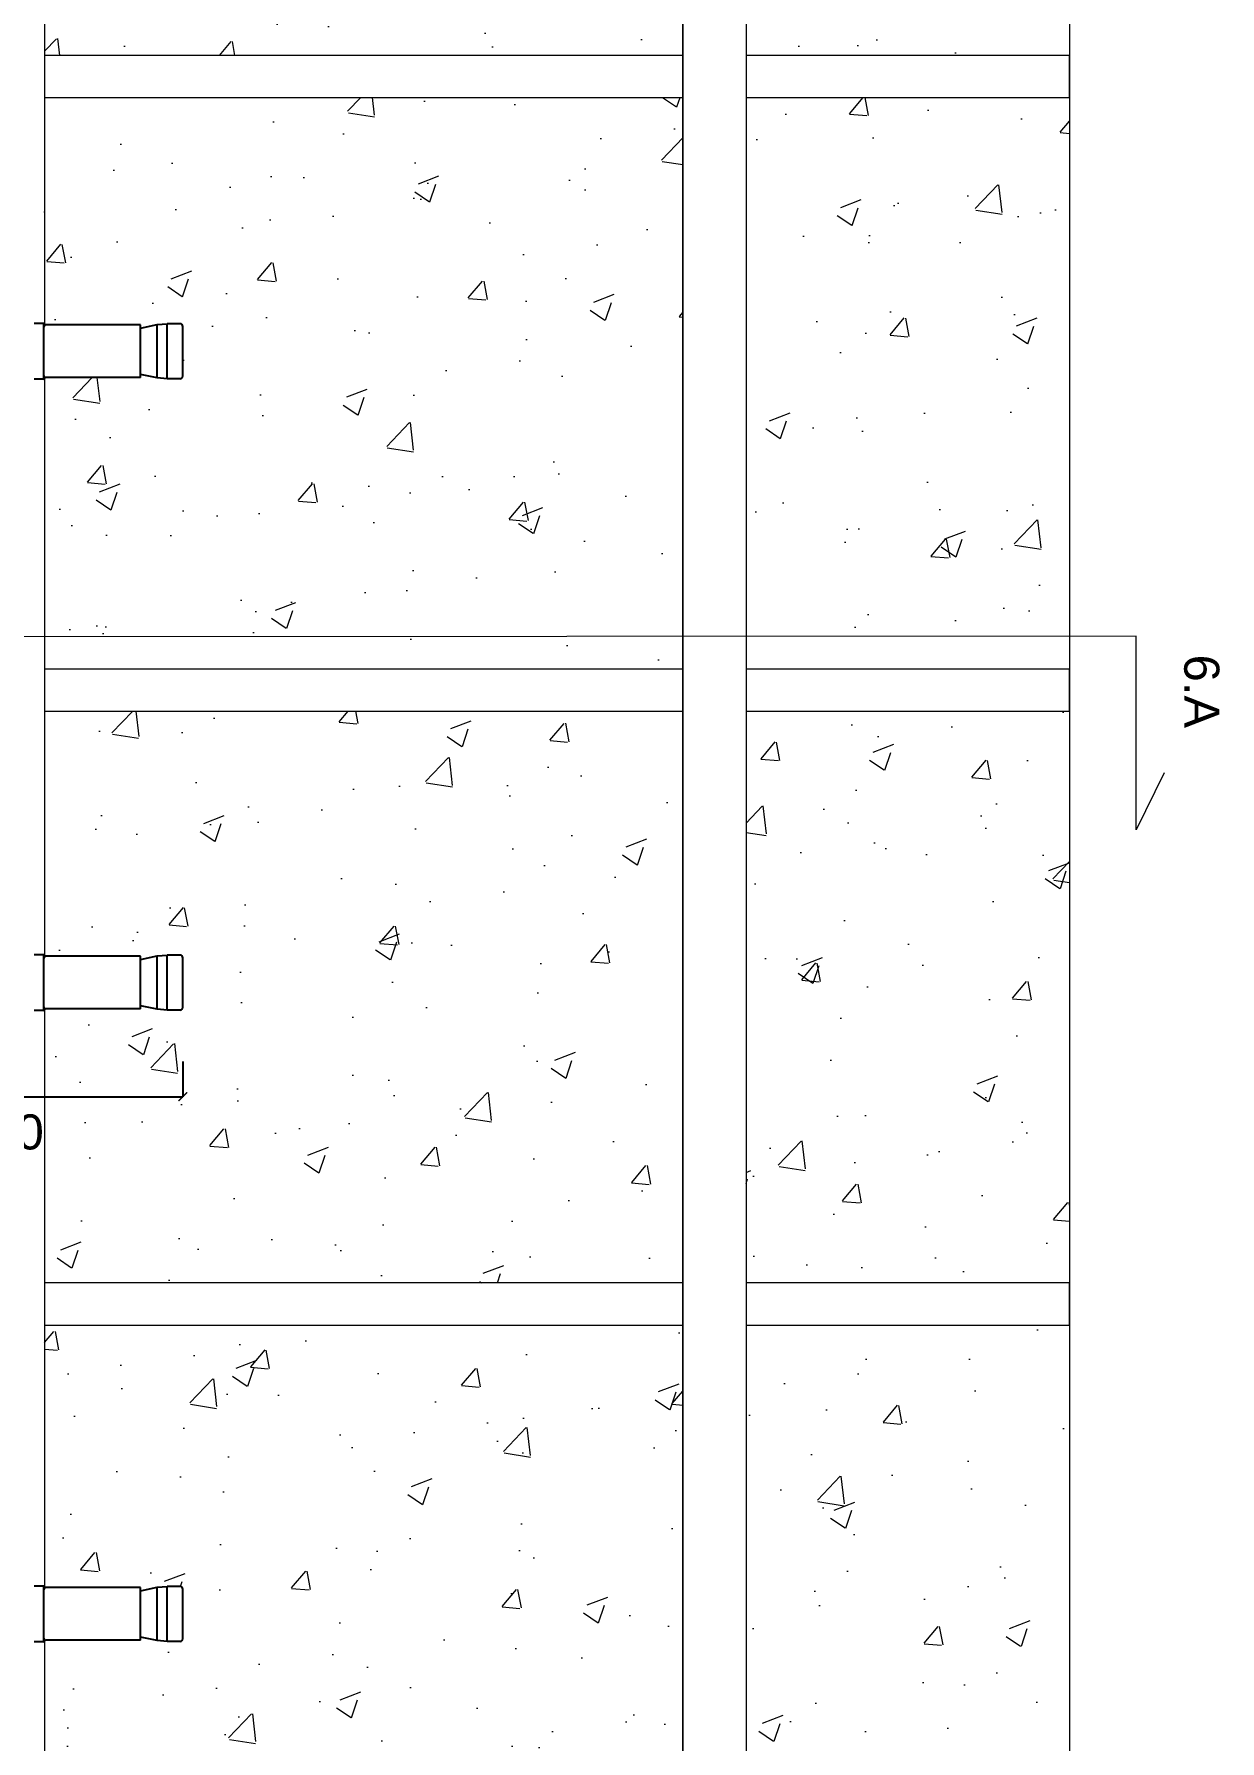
# Model space of a CAD drawing. Header units: millimetres. Extents: x 1415 to 3549, y 2194 to 4677.
# Drawn here: x 1789.9963 to 1790.3344, y 2313.5536 to 2314.0403 of the extents above; entities that cross this region are included whole.
import ezdxf

# ---------------------------------------------------------------- set-up
doc = ezdxf.new("R2010")
doc.units = ezdxf.units.MM
doc.linetypes.add('ACAD_ISO02W100', pattern=[15, 12, -3])
doc.linetypes.add('phl_thick', pattern=[0])
doc.layers.get('0').update_dxf_attribs({"plot": 0})
for name, color, linetype, lineweight in [('armature longitudinali', 5, 'Continuous', 9), ('Layer4', 7, 'Continuous', 15), ('quote', 252, 'Continuous', 5), ('sezione', 18, 'ACAD_ISO02W100', 20), ('staffe', 10, 'Continuous', 9)]:
    doc.layers.add(name, color=color, linetype=linetype, lineweight=lineweight)
doc.layers.add('projection', color=7, linetype='Continuous')
doc.styles.get("Standard").update_dxf_attribs({"font": 'arial.ttf'})
doc.dimstyles.new('quote acciaio', dxfattribs={"dimtxt": 0.01, "dimasz": 0.0025, "dimexe": 0, "dimexo": 0, "dimgap": 0.005, "dimtad": 2, "dimdec": 0, "dimlfac": 1000, "dimzin": 0, "dimdsep": 46, "dimtxsty": 'Standard', "dimblk": 'ARCHTICK', "dimcen": 0, "dimclre": 252, "dimadec": 0, "dimazin": 0, "dimtfac": 1, "dimtdec": 0, "dimtofl": 0, "dimtmove": 0, "dimatfit": 3, "dimfxl": 0.01, "dimfxlon": 1, "dimtolj": 1, "dimtzin": 0, "dimarcsym": 0})

# ---------------------------------------------------------------- blocks, each defined once
blk = doc.blocks.new('_ArchTick')
at = {"color": 0, "linetype": 'ByBlock', "const_width": 0.15}
blk.add_lwpolyline([(-0.5, -0.5), (0.5, 0.5)], dxfattribs=at)
blk = doc.blocks.new('*D853')
at = {"layer": 'Defpoints', "color": 0, "transparency": 16777216}
for p in [(1789.936135084474, 2313.761845381444), (1790.038735082474, 2313.761995381444), (1790.038735082474, 2313.737296278924)]:
    blk.add_point(p, dxfattribs=at)
at = {"layer": 'quote', "color": 252, "lineweight": -2, "transparency": 16777216}
for p, q in [((1789.936135084474, 2313.747296278924), (1789.936135084474, 2313.737296278924)), ((1790.038735082474, 2313.747296278924), (1790.038735082474, 2313.737296278924))]:
    blk.add_line(p, q, dxfattribs=at)
at = {"layer": 'quote', "color": 0, "linetype": 'Continuous', "lineweight": -2, "transparency": 16777216}
blk.add_line((1789.936135084474, 2313.737296278924), (1790.038735082474, 2313.737296278924), dxfattribs=at)
at = {"layer": 'quote', "color": 0, "lineweight": -2, "transparency": 16777216, "xscale": 0.0025, "yscale": 0.0025, "zscale": 0.0025, "rotation": 180}
blk.add_blockref('_ArchTick', (1789.936135084474, 2313.737296278924), dxfattribs=at)
at = {"layer": 'quote', "color": 0, "lineweight": -2, "transparency": 16777216, "xscale": 0.0025, "yscale": 0.0025, "zscale": 0.0025}
blk.add_blockref('_ArchTick', (1790.038735082474, 2313.737296278924), dxfattribs=at)
at = {"layer": 'quote', "color": 0, "transparency": 16777216, "insert": (1789.987435083474, 2313.727190549047), "char_height": 0.01, "attachment_point": 5}
blk.add_mtext('\\A1;100', dxfattribs=at)

msp = doc.modelspace()

# ---------------------------------------------------------------- hatches: boundary and pattern name
at = {"layer": 'Layer4', "true_color": 0x939598}
h = msp.add_hatch(dxfattribs=at)
h.set_pattern_fill('AR-CONC', color=252, scale=0.00033)
h.set_pattern_definition([(49.99999999999999, (0, 0), (0.06012094076868132, -0.005259898227838018), [0.0062865, -0.0691515]), (355, (0, 0), (-0.01163032907023988, 0.06304875892888159), [0.0050292, -0.0553213927761]), (100.4514447, (0.005010062310000001, -0.000438323655), (0.04849061153981658, 0.05778885813102438), [0.005342702903999999, -0.05876978071799999]), (46.18420000000002, (0, 0.016764), (0.08945608349440287, -0.01387396821779996), [0.009429749999999997, -0.10372725]), (96.63555760999996, (0.007454667, 0.015607845), (0.07834336423699599, 0.0816506211172481), [0.0080140576362, -0.0881547506928]), (351.1841511700001, (0, 0.016764), (0.07834336424144242, 0.08165062111322577), [0.0075437891331, -0.0829817115336]), (21, (0.008381999999999999, 0.012573), (0.05003274911881372, -0.03374751540173891), [0.0062865, -0.0691515]), (326.0000000000001, (0.008381999999999999, 0.012573), (0.02039466935472354, 0.06078202882036536), [0.0050292, -0.05532119999999999]), (71.45144499999999, (0.012551395758, 0.009760707032999999), (0.07042741836197633, 0.02703451373234873), [0.005342702904, -0.05876967940799999]), (37.50000000000001, (0, 0), (0.0010192390726953, 0.02790316282814053), [0, -0.05465064, 0, -0.05615940000000001, 0, -0.05553075]), (7.499999999999999, (0, 0), (0.0220504886284009, 0.03305958968997944), [0, -0.03201924, 0, -0.05339334, 0, -0.02116455]), (327.5, (-0.01869186, 0), (0.04474489640506756, -0.001890485517582236), [0, -0.020955, 0, -0.0653796, 0, -0.08675369999999999]), (317.5, (-0.02707386, 0), (0.04888262985738596, 0.0083907420409999), [0, -0.0272415, 0, -0.04341876, 0, -0.0616077])])
h.paths.add_polyline_path([(1790.291514780224, 2313.847207371868), (1790.199316601804, 2313.847207371868), (1790.199316601804, 2313.684207371869), (1790.291514780224, 2313.684207371869)])
h.paths.add_polyline_path([(1790.291514780224, 2314.022207371868), (1790.199316601804, 2314.022207371868), (1790.199316601804, 2313.86855931591), (1790.291514780224, 2313.868601091942)])
h.paths.add_polyline_path([(1790.181316601804, 2314.077602998645), (1789.999316601804, 2314.077602998645), (1789.999316601804, 2314.034207371868), (1790.181316601804, 2314.034207371868)])
h.paths.add_polyline_path([(1789.981316601804, 2314.022207371868), (1789.975316601804, 2314.022207371868, -0.4142135623730951), (1789.969316601803, 2314.028207371868, -0.4142135623730951), (1789.975316601804, 2314.034207371868), (1789.981316601804, 2314.034207371868), (1789.981316601804, 2314.077602998645), (1789.936135084474, 2314.077602998645), (1789.936135084474, 2313.957845381443), (1789.974735082474, 2313.957845381443), (1789.974735082474, 2313.957345381444), (1789.981316601804, 2313.957345381444)])
h.paths.add_polyline_path([(1790.181316601804, 2314.022207371868), (1789.999316601804, 2314.022207371868), (1789.999316601804, 2313.957345381444), (1790.026635084474, 2313.957345381444), (1790.026635084474, 2313.956464363444), (1790.031436048474, 2313.957442283443), (1790.034235082474, 2313.957695381444), (1790.037935084474, 2313.957695381444, -0.4135587880997272), (1790.038735082474, 2313.956897170287), (1790.038735082474, 2313.942797170287, -0.4148686399443268), (1790.037935084474, 2313.941995381444), (1790.034235082474, 2313.941995381444), (1790.031436048474, 2313.942248479444), (1790.026635084474, 2313.943226399444), (1790.026635084474, 2313.942345381443), (1789.999316601804, 2313.942345381443), (1789.999316601804, 2313.868468693661), (1790.181316601804, 2313.868551159908)])
h.paths.add_polyline_path([(1790.291514780224, 2314.077602998645), (1790.199316601804, 2314.077602998645), (1790.199316601804, 2314.034207371868), (1790.291514780224, 2314.034207371868)])
h.paths.add_polyline_path([(1789.981316601804, 2313.942345381443), (1789.974735082474, 2313.942345381443), (1789.973985082474, 2313.941845381444), (1789.936135084474, 2313.941845381444), (1789.936135084474, 2313.868440065405), (1789.981316601804, 2313.868460537659)])
h.paths.add_polyline_path([(1789.981316601804, 2313.847207371868), (1789.975316601803, 2313.847207371868, -0.4142135623730951), (1789.969316601803, 2313.853207371868, -0.4142135623730951), (1789.975316601803, 2313.859207371868), (1789.981316601804, 2313.859207371868), (1789.981316601804, 2313.868460537659), (1789.936135084474, 2313.868440065405), (1789.936135084474, 2313.777845381444), (1789.974735082474, 2313.777845381444), (1789.974735082474, 2313.777345381444), (1789.981316601804, 2313.777345381444)])
h.paths.add_polyline_path([(1790.181316601804, 2313.847207371868), (1789.999316601804, 2313.847207371868), (1789.999316601804, 2313.777345381444), (1790.026635084474, 2313.777345381444), (1790.026635084474, 2313.776464363444), (1790.031436048474, 2313.777442283444), (1790.034235082474, 2313.777695381444), (1790.037935084474, 2313.777695381444, -0.4135587880997284), (1790.038735082474, 2313.776897170288), (1790.038735082474, 2313.762797170287, -0.4148686399443177), (1790.037935084474, 2313.761995381444), (1790.034235082474, 2313.761995381444), (1790.031436048474, 2313.762248479444), (1790.026635084474, 2313.763226399444), (1790.026635084474, 2313.762345381444), (1789.999316601804, 2313.762345381444), (1789.999316601804, 2313.684207371869), (1790.181316601804, 2313.684207371869)])
h.paths.add_polyline_path([(1790.181316601804, 2313.868551159908), (1789.999316601804, 2313.868468693661), (1789.999316601804, 2313.859207371868), (1790.181316601804, 2313.859207371868)])
h.paths.add_polyline_path([(1789.981316601804, 2313.762345381444), (1789.974735082474, 2313.762345381444), (1789.973985082474, 2313.761845381444), (1789.936135084474, 2313.761845381444), (1789.936135084474, 2313.597845381443), (1789.973985082474, 2313.597845381443), (1789.974735082474, 2313.597345381444), (1789.981316601804, 2313.597345381444), (1789.981316601804, 2313.672207371868), (1789.975316601803, 2313.672207371868, -0.4142135623730951), (1789.969316601803, 2313.678207371868, -0.4142135623730951), (1789.975316601803, 2313.684207371869), (1789.981316601804, 2313.684207371869)])
h.paths.add_polyline_path([(1789.981316601804, 2313.582345381443), (1789.974735082474, 2313.582345381443), (1789.973985082474, 2313.581845381444), (1789.936135084474, 2313.581845381444), (1789.936135084474, 2313.456762183094), (1789.981316601804, 2313.456762183094), (1789.981316601804, 2313.497207371868), (1789.975316601804, 2313.497207371868, -0.4142135623730951), (1789.969316601803, 2313.503207371868, -0.4142135623730951), (1789.975316601804, 2313.509207371868), (1789.981316601804, 2313.509207371868)])
h.paths.add_polyline_path([(1790.181316601804, 2313.672207371868), (1789.999316601804, 2313.672207371868), (1789.999316601804, 2313.597345381444), (1790.026635084474, 2313.597345381444), (1790.026635084474, 2313.596464363443), (1790.031436048474, 2313.597442283443), (1790.034235082474, 2313.597695381443), (1790.037935084474, 2313.597695381443, -0.4135587880997272), (1790.038735082474, 2313.596897170287), (1790.038735082474, 2313.582797170287, -0.4148686399443268), (1790.037935084474, 2313.581995381443), (1790.034235082474, 2313.581995381443), (1790.031436048474, 2313.582248479443), (1790.026635084474, 2313.583226399443), (1790.026635084474, 2313.582345381443), (1789.999316601804, 2313.582345381443), (1789.999316601804, 2313.509207371868), (1790.181316601804, 2313.509207371868)])
h.paths.add_polyline_path([(1790.291514780224, 2313.672207371868), (1790.199316601804, 2313.672207371868), (1790.199316601804, 2313.509207371868), (1790.291514780224, 2313.509207371868)])
h.paths.add_polyline_path([(1790.291514780224, 2313.497207371868), (1790.199316601804, 2313.497207371868), (1790.199316601804, 2313.456762183094), (1790.291514780224, 2313.456762183094)])
h.paths.add_polyline_path([(1790.181316601804, 2313.497207371868), (1789.999316601804, 2313.497207371868), (1789.999316601804, 2313.456762183094), (1790.181316601804, 2313.456762183094)])
h.paths.add_polyline_path([(1789.972854592341, 2313.716815378515), (1790.001162914306, 2313.716815378515), (1790.001162914306, 2313.737422472649), (1789.972854592341, 2313.737422472649)], flags=9)

# ---------------------------------------------------------------- linework, layer by layer
at = {"layer": 'armature longitudinali'}
for points in [[(1789.999316601804, 2314.077602998645), (1789.999316601804, 2313.957230827664)], [(1790.181316601804, 2313.456762183094), (1790.181316601804, 2314.077602998645)], [(1790.181316601804, 2313.456762183094), (1790.181316601804, 2314.077602998645)], [(1790.181316601804, 2314.077602998645), (1790.181316601804, 2313.456762183094)], [(1790.199316601804, 2314.077602998645), (1790.199316601804, 2313.456762183094)], [(1789.999316601804, 2313.942459935223), (1789.999316601804, 2313.777230827664)], [(1789.999316601804, 2313.762459935223), (1789.999316601804, 2313.597230827664)], [(1789.999316601804, 2313.582459935223), (1789.999316601804, 2313.456762183094)]]:
    msp.add_lwpolyline(points, dxfattribs=at)
at = {"layer": 'projection', "color": 7, "linetype": 'phl_thick'}
for p, q in [((1789.998935087474, 2313.957782579444), (1789.996335081474, 2313.957782579444)), ((1789.999135084474, 2313.942108183443), (1789.999135084474, 2313.957582579444)), ((1790.026635084474, 2313.957345381444), (1789.999635084474, 2313.957345381444)), ((1790.026635084474, 2313.956464363444), (1790.031436048474, 2313.957442283443)), ((1790.026635084474, 2313.950857784444), (1790.026635084474, 2313.957345381444)), ((1790.031436048474, 2313.957442283443), (1790.034235082474, 2313.957695381444)), ((1790.031436048474, 2313.942248479444), (1790.031436048474, 2313.957442283443)), ((1790.031436048474, 2313.942248479444), (1790.031436048474, 2313.957442283443)), ((1790.034235082474, 2313.941995381444), (1790.034235082474, 2313.957695381444)), ((1790.037935087474, 2313.957695381444), (1790.034235082474, 2313.957695381444)), ((1790.034235082474, 2313.941995381444), (1790.034235082474, 2313.957695381444)), ((1790.038735082474, 2313.942795381443), (1790.038735082474, 2313.956895381444)), ((1790.026635084474, 2313.942345381443), (1790.026635084474, 2313.950857784444)), ((1789.998935087474, 2313.941908183444), (1789.996335081474, 2313.941908183444)), ((1790.026635084474, 2313.942345381443), (1789.999635084474, 2313.942345381443)), ((1790.031436048474, 2313.942248479444), (1790.026635084474, 2313.943226399444)), ((1790.034235082474, 2313.941995381444), (1790.031436048474, 2313.942248479444)), ((1790.037935087474, 2313.941995381444), (1790.034235082474, 2313.941995381444)), ((1789.998935087474, 2313.777782579444), (1789.996335081474, 2313.777782579444)), ((1789.999135084474, 2313.762108183444), (1789.999135084474, 2313.777582579444)), ((1790.026635084474, 2313.777345381444), (1789.999635084474, 2313.777345381444)), ((1790.026635084474, 2313.776464363444), (1790.031436048474, 2313.777442283444)), ((1790.026635084474, 2313.770857784444), (1790.026635084474, 2313.777345381444)), ((1790.031436048474, 2313.777442283444), (1790.034235082474, 2313.777695381444)), ((1790.031436048474, 2313.762248479444), (1790.031436048474, 2313.777442283444)), ((1790.031436048474, 2313.762248479444), (1790.031436048474, 2313.777442283444)), ((1790.034235082474, 2313.761995381444), (1790.034235082474, 2313.777695381444)), ((1790.037935087474, 2313.777695381444), (1790.034235082474, 2313.777695381444)), ((1790.034235082474, 2313.761995381444), (1790.034235082474, 2313.777695381444)), ((1790.038735082474, 2313.762795381444), (1790.038735082474, 2313.776895381444)), ((1790.026635084474, 2313.762345381444), (1790.026635084474, 2313.770857784444)), ((1789.998935087474, 2313.761908183444), (1789.996335081474, 2313.761908183444)), ((1790.026635084474, 2313.762345381444), (1789.999635084474, 2313.762345381444)), ((1790.031436048474, 2313.762248479444), (1790.026635084474, 2313.763226399444)), ((1790.034235082474, 2313.761995381444), (1790.031436048474, 2313.762248479444)), ((1790.037935087474, 2313.761995381444), (1790.034235082474, 2313.761995381444)), ((1789.998935087474, 2313.597782579443), (1789.996335081474, 2313.597782579443)), ((1789.999135084474, 2313.582108183443), (1789.999135084474, 2313.597582579443)), ((1790.026635084474, 2313.597345381444), (1789.999635084474, 2313.597345381444)), ((1790.026635084474, 2313.596464363443), (1790.031436048474, 2313.597442283443)), ((1790.026635084474, 2313.590857784443), (1790.026635084474, 2313.597345381444)), ((1790.031436048474, 2313.597442283443), (1790.034235082474, 2313.597695381443)), ((1790.031436048474, 2313.582248479443), (1790.031436048474, 2313.597442283443)), ((1790.031436048474, 2313.582248479443), (1790.031436048474, 2313.597442283443)), ((1790.034235082474, 2313.581995381443), (1790.034235082474, 2313.597695381443)), ((1790.037935087474, 2313.597695381443), (1790.034235082474, 2313.597695381443)), ((1790.034235082474, 2313.581995381443), (1790.034235082474, 2313.597695381443)), ((1790.038735082474, 2313.582795381443), (1790.038735082474, 2313.596895381444)), ((1790.026635084474, 2313.582345381443), (1790.026635084474, 2313.590857784443)), ((1789.998935087474, 2313.581908183443), (1789.996335081474, 2313.581908183443)), ((1790.026635084474, 2313.582345381443), (1789.999635084474, 2313.582345381443)), ((1790.031436048474, 2313.582248479443), (1790.026635084474, 2313.583226399443)), ((1790.034235082474, 2313.581995381443), (1790.031436048474, 2313.582248479443)), ((1790.037935087474, 2313.581995381443), (1790.034235082474, 2313.581995381443))]:
    msp.add_line(p, q, dxfattribs=at)
for centre, radius, start, end in [((1789.998935084474, 2313.957582579444), 0.0002, 359.9999321525093, 89.99912940778411), ((1789.999635084474, 2313.956845381444), 0.0005, 90.00000023449596, 180), ((1790.037935084474, 2313.956895381444), 0.0008, 0, 89.99977532683863), ((1789.998935084474, 2313.942108183443), 0.0002, 270.0008705922158, 6.784749068724579e-05), ((1789.999635084474, 2313.942845381443), 0.0005, 180, 269.9999997655041), ((1790.037935084474, 2313.942795381443), 0.0008, 270.0002246731614, 0), ((1789.998935084474, 2313.777582579444), 0.0002, 359.9999321525093, 89.99912940778411), ((1789.999635084474, 2313.776845381444), 0.0005, 90.00000023449596, 180), ((1790.037935084474, 2313.776895381444), 0.0008, 0, 89.99977532683863), ((1789.998935084474, 2313.762108183444), 0.0002, 270.0008705922158, 6.784749068724579e-05), ((1789.999635084474, 2313.762845381444), 0.0005, 180, 269.9999997655041), ((1790.037935084474, 2313.762795381444), 0.0008, 270.0002246731614, 0), ((1789.998935084474, 2313.597582579443), 0.0002, 359.9999321525093, 89.99912940778411), ((1789.999635084474, 2313.596845381443), 0.0005, 90.00000023449596, 180), ((1790.037935084474, 2313.596895381444), 0.0008, 0, 89.99977532683863), ((1789.998935084474, 2313.582108183443), 0.0002, 270.0008705922158, 6.784749068724579e-05), ((1789.999635084474, 2313.582845381443), 0.0005, 180, 269.9999997655041), ((1790.037935084474, 2313.582795381443), 0.0008, 270.0002246731614, 0)]:
    msp.add_arc(centre, radius, start, end, dxfattribs=at)
at = {"layer": 'sezione', "ltscale": 0.2}
for p, q in [((1790.31052407, 2313.868609705265), (1789.648770878124, 2313.868309857452)), ((1790.310526973941, 2313.813375918519), (1790.310524070557, 2313.86859912162)), ((1790.318550894728, 2313.829638132419), (1790.310526973941, 2313.813375918519))]:
    msp.add_line(p, q, dxfattribs=at)
msp.add_lwpolyline([(1789.915205038591, 2314.077602998645), (1790.291514780224, 2314.077602998645), (1790.291514780224, 2313.456762183094), (1789.910833869994, 2313.456762183094)], dxfattribs=at)
at = {"layer": 'staffe'}
for points in [[(1790.181316601804, 2314.034207371868), (1789.999316601804, 2314.034207371868)], [(1790.199316601804, 2314.022207371868), (1790.291514780224, 2314.022207371868), (1790.291514780224, 2314.034207371868), (1790.199316601804, 2314.034207371868)], [(1789.999316601804, 2314.022207371868), (1790.181316601804, 2314.022207371868)], [(1790.181316601804, 2313.859207371868), (1789.999316601804, 2313.859207371868)], [(1790.181316601804, 2313.859207371868), (1789.999316601804, 2313.859207371868)], [(1790.291514780224, 2313.859207371868), (1790.199316601804, 2313.859207371868)], [(1790.199316601804, 2313.847207371868), (1790.291514780224, 2313.847207371868), (1790.291514780224, 2313.859207371868), (1790.199316601804, 2313.859207371868)], [(1789.999316601804, 2313.847207371868), (1790.181316601804, 2313.847207371868)], [(1790.181316601804, 2313.684207371869), (1789.999316601804, 2313.684207371869)], [(1790.181316601804, 2313.684207371869), (1789.999316601804, 2313.684207371869)], [(1790.291514780224, 2313.684207371869), (1790.199316601804, 2313.684207371869)], [(1790.199316601804, 2313.672207371868), (1790.291514780224, 2313.672207371868), (1790.291514780224, 2313.684207371869), (1790.199316601804, 2313.684207371869)], [(1789.999316601804, 2313.672207371868), (1790.181316601804, 2313.672207371868)]]:
    msp.add_lwpolyline(points, dxfattribs=at)

# ---------------------------------------------------------------- texts
at = {"layer": 'sezione'}
msp.add_text('6.A', height=0.009999999999999998, rotation=270.0030123511391, dxfattribs=at).set_placement((1790.324238052449, 2313.863365721908))

# ---------------------------------------------------------------- dimensions: what is measured, and where the dimension line sits
at = {"layer": 'quote'}
dim = msp.add_linear_dim(base=(1790.038735082474, 2313.737296278924), p1=(1789.936135084474, 2313.761845381444), p2=(1790.038735082474, 2313.761995381444), text='100', dimstyle='quote acciaio', dxfattribs=at)
dim.commit()
dim.dimension.update_dxf_attribs({"geometry": '*D853', "text_midpoint": (1789.987435083474, 2313.727190549047)})

doc.saveas('drawing.dxf')
